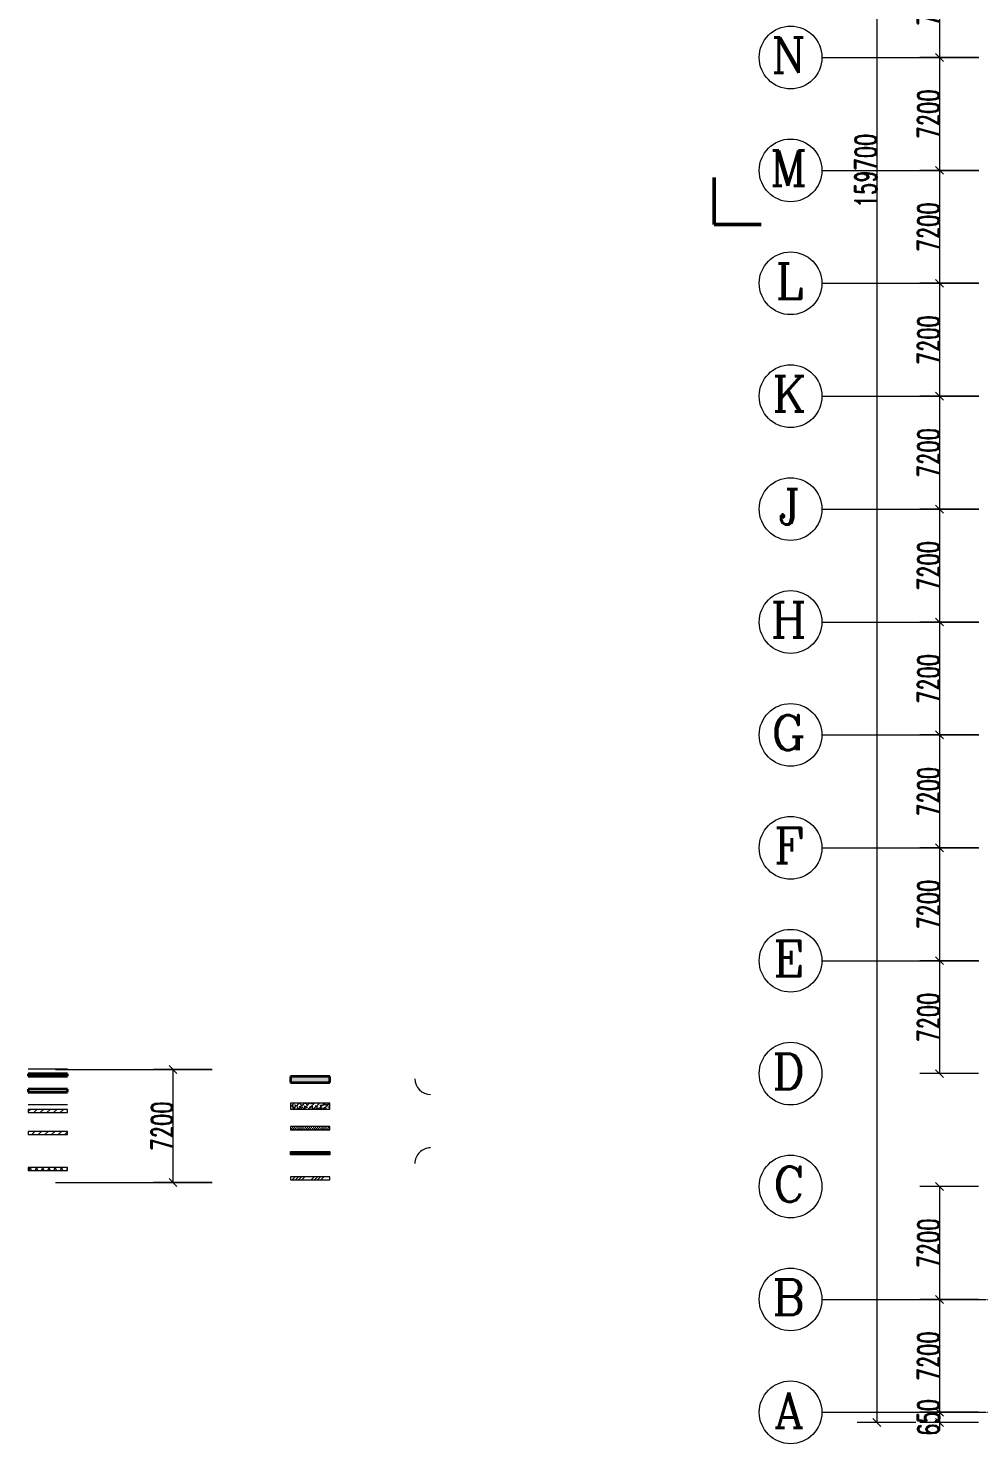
# Model space of a CAD drawing. Header units: millimetres. Extents: x -76632 to 443185, y -33181 to 192400.
# Drawn here: x -76632 to -16000, y -2000 to 88261 of the extents above; entities that cross this region are included whole.
import ezdxf

# ---------------------------------------------------------------- set-up
doc = ezdxf.new("R2010")
doc.units = ezdxf.units.MM
doc.linetypes.add('轴网线', pattern=[22.04, 18.38, -1.83, 0, -1.83])
doc.layers.get('0').update_dxf_attribs({"color": 8})
doc.layers.get('Defpoints').update_dxf_attribs({"color": 8})
for name, color, linetype, lineweight in [('A-ANNO-DIMS', 8, 'Continuous', 9), ('A-DETL', 8, 'Continuous', 18), ('A-DETL-GENF', 8, 'Continuous', 18), ('A-DETL-THIN', 8, 'Continuous', 5), ('A-DETL-WIDE', 8, 'Continuous', 50), ('S-GRID', 8, 'Continuous', 9), ('S-GRID-IDEN', 8, 'Continuous', 9)]:
    doc.layers.add(name, color=color, linetype=linetype, lineweight=lineweight)
doc.styles.add('RomanC', font='romanc__.ttf', dxfattribs={"height": 2250})
doc.styles.add('RomanD_4', font='romand__.ttf', dxfattribs={"width": 0.65, "height": 1400})
doc.dimstyles.new('第一_二道尺寸线', dxfattribs={"dimscale": 304.8, "dimtxt": 1405.004626, "dimasz": 1.64042, "dimexe": 4.10105, "dimexo": 0.0625, "dimgap": 0, "dimtad": 1, "dimdec": 0, "dimzin": 0, "dimdsep": 46, "dimtxsty": 'RomanD_4', "dimblk1": 'OBLIQUE', "dimblk2": 'OBLIQUE', "dimsah": 1, "dimcen": 0.09, "dimazin": 0, "dimtfac": 1, "dimtdec": 4, "dimtix": 1, "dimtmove": 0, "dimatfit": 3, "dimfxl": 8.2021, "dimfxlon": 1, "dimtvp": 1, "dimtolj": 1, "dimtzin": 0, "dimlwd": 18, "dimlwe": 18, "dimarcsym": 2})
pattern_1 = [(45, (-48901.02, 261.87), (-212.132, 212.132), [])]

# ---------------------------------------------------------------- blocks, each defined once
blk = doc.blocks.new('轴网 - 宽度系数 1_0-670626-LAY-1F-1_500-A')
at = {"layer": 'S-GRID-IDEN'}
blk.add_circle((0, 0), 4, dxfattribs=at)
blk = doc.blocks.new('_Oblique')
at = {"color": 0, "linetype": 'ByBlock', "lineweight": -2}
blk.add_line((-0.5, -0.5), (0.5, 0.5), dxfattribs=at)
blk = doc.blocks.new('*D1618')
at = {"layer": 'A-ANNO-DIMS', "color": 0, "lineweight": 18, "transparency": 16777216}
for p, q in [((-16019.05, 93600), (-19750, 93600)), ((-18500, 93600), (-18500, 86400)), ((-16019.05, 86400), (-19750, 86400))]:
    blk.add_line(p, q, dxfattribs=at)
at = {"layer": 'Defpoints', "color": 0, "transparency": 16777216}
for p in [(-16000, 93600), (-18500, 86400), (-16000, 86400)]:
    blk.add_point(p, dxfattribs=at)
at = {"layer": 'A-ANNO-DIMS', "color": 0, "lineweight": 18, "transparency": 16777216, "xscale": 500.0000000000001, "yscale": 500.0000000000001, "zscale": 500.0000000000001}
for p, rotation in [((-18500, 93600), 90), ((-18500, 86400), 270)]:
    blk.add_blockref('_Oblique', p, dxfattribs=dict(at, rotation=rotation))
at = {"layer": 'A-ANNO-DIMS', "color": 0, "lineweight": 18, "transparency": 16777216, "insert": (-19200, 90000), "char_height": 1400, "width": 3890.782, "attachment_point": 5, "rotation": 90, "style": 'RomanD_4'}
blk.add_mtext('\\A1;7200', dxfattribs=at)
blk = doc.blocks.new('*D1619')
at = {"layer": 'A-ANNO-DIMS', "color": 0, "lineweight": 18, "transparency": 16777216}
for p, q in [((-16019.05, 86400), (-19750, 86400)), ((-18500, 86400), (-18500, 79200)), ((-16019.05, 79200), (-19750, 79200))]:
    blk.add_line(p, q, dxfattribs=at)
at = {"layer": 'Defpoints', "color": 0, "transparency": 16777216}
for p in [(-16000, 86400), (-18500, 79200), (-16000, 79200)]:
    blk.add_point(p, dxfattribs=at)
at = {"layer": 'A-ANNO-DIMS', "color": 0, "lineweight": 18, "transparency": 16777216, "xscale": 500.0000000000001, "yscale": 500.0000000000001, "zscale": 500.0000000000001}
for p, rotation in [((-18500, 86400), 90), ((-18500, 79200), 270)]:
    blk.add_blockref('_Oblique', p, dxfattribs=dict(at, rotation=rotation))
at = {"layer": 'A-ANNO-DIMS', "color": 0, "lineweight": 18, "transparency": 16777216, "insert": (-19200, 82800), "char_height": 1400, "width": 3890.782, "attachment_point": 5, "rotation": 90, "style": 'RomanD_4'}
blk.add_mtext('\\A1;7200', dxfattribs=at)
blk = doc.blocks.new('*D1620')
at = {"layer": 'A-ANNO-DIMS', "color": 0, "lineweight": 18, "transparency": 16777216}
for p, q in [((-16019.05, 79200), (-19750, 79200)), ((-18500, 79200), (-18500, 72000)), ((-16019.05, 72000), (-19750, 72000))]:
    blk.add_line(p, q, dxfattribs=at)
at = {"layer": 'Defpoints', "color": 0, "transparency": 16777216}
for p in [(-16000, 79200), (-18500, 72000), (-16000, 72000)]:
    blk.add_point(p, dxfattribs=at)
at = {"layer": 'A-ANNO-DIMS', "color": 0, "lineweight": 18, "transparency": 16777216, "xscale": 500.0000000000001, "yscale": 500.0000000000001, "zscale": 500.0000000000001}
for p, rotation in [((-18500, 79200), 90), ((-18500, 72000), 270)]:
    blk.add_blockref('_Oblique', p, dxfattribs=dict(at, rotation=rotation))
at = {"layer": 'A-ANNO-DIMS', "color": 0, "lineweight": 18, "transparency": 16777216, "insert": (-19200, 75600), "char_height": 1400, "width": 3890.782, "attachment_point": 5, "rotation": 90, "style": 'RomanD_4'}
blk.add_mtext('\\A1;7200', dxfattribs=at)
blk = doc.blocks.new('*D1621')
at = {"layer": 'A-ANNO-DIMS', "color": 0, "lineweight": 18, "transparency": 16777216}
for p, q in [((-16019.05, 72000), (-19750, 72000)), ((-18500, 72000), (-18500, 64800)), ((-16019.05, 64800), (-19750, 64800))]:
    blk.add_line(p, q, dxfattribs=at)
at = {"layer": 'Defpoints', "color": 0, "transparency": 16777216}
for p in [(-16000, 72000), (-18500, 64800), (-16000, 64800)]:
    blk.add_point(p, dxfattribs=at)
at = {"layer": 'A-ANNO-DIMS', "color": 0, "lineweight": 18, "transparency": 16777216, "xscale": 500.0000000000001, "yscale": 500.0000000000001, "zscale": 500.0000000000001}
for p, rotation in [((-18500, 72000), 90), ((-18500, 64800), 270)]:
    blk.add_blockref('_Oblique', p, dxfattribs=dict(at, rotation=rotation))
at = {"layer": 'A-ANNO-DIMS', "color": 0, "lineweight": 18, "transparency": 16777216, "insert": (-19200, 68400), "char_height": 1400, "width": 3890.782, "attachment_point": 5, "rotation": 90, "style": 'RomanD_4'}
blk.add_mtext('\\A1;7200', dxfattribs=at)
blk = doc.blocks.new('*D1622')
at = {"layer": 'A-ANNO-DIMS', "color": 0, "lineweight": 18, "transparency": 16777216}
for p, q in [((-16019.05, 64800), (-19750, 64800)), ((-18500, 64800), (-18500, 57600)), ((-16019.05, 57600), (-19750, 57600))]:
    blk.add_line(p, q, dxfattribs=at)
at = {"layer": 'Defpoints', "color": 0, "transparency": 16777216}
for p in [(-16000, 64800), (-18500, 57600), (-16000, 57600)]:
    blk.add_point(p, dxfattribs=at)
at = {"layer": 'A-ANNO-DIMS', "color": 0, "lineweight": 18, "transparency": 16777216, "xscale": 500.0000000000001, "yscale": 500.0000000000001, "zscale": 500.0000000000001}
for p, rotation in [((-18500, 64800), 90), ((-18500, 57600), 270)]:
    blk.add_blockref('_Oblique', p, dxfattribs=dict(at, rotation=rotation))
at = {"layer": 'A-ANNO-DIMS', "color": 0, "lineweight": 18, "transparency": 16777216, "insert": (-19200, 61200), "char_height": 1400, "width": 3890.782, "attachment_point": 5, "rotation": 90, "style": 'RomanD_4'}
blk.add_mtext('\\A1;7200', dxfattribs=at)
blk = doc.blocks.new('*D1623')
at = {"layer": 'A-ANNO-DIMS', "color": 0, "lineweight": 18, "transparency": 16777216}
for p, q in [((-16019.05, 57600), (-19750, 57600)), ((-18500, 57600), (-18500, 50400)), ((-16019.05, 50400), (-19750, 50400))]:
    blk.add_line(p, q, dxfattribs=at)
at = {"layer": 'Defpoints', "color": 0, "transparency": 16777216}
for p in [(-16000, 57600), (-18500, 50400), (-16000, 50400)]:
    blk.add_point(p, dxfattribs=at)
at = {"layer": 'A-ANNO-DIMS', "color": 0, "lineweight": 18, "transparency": 16777216, "xscale": 500.0000000000001, "yscale": 500.0000000000001, "zscale": 500.0000000000001}
for p, rotation in [((-18500, 57600), 90), ((-18500, 50400), 270)]:
    blk.add_blockref('_Oblique', p, dxfattribs=dict(at, rotation=rotation))
at = {"layer": 'A-ANNO-DIMS', "color": 0, "lineweight": 18, "transparency": 16777216, "insert": (-19200, 54000), "char_height": 1400, "width": 3890.782, "attachment_point": 5, "rotation": 90, "style": 'RomanD_4'}
blk.add_mtext('\\A1;7200', dxfattribs=at)
blk = doc.blocks.new('*D1606')
at = {"layer": 'A-ANNO-DIMS', "color": 0, "lineweight": 18, "transparency": 16777216}
for p, q in [((-16019.05, 50400), (-19750, 50400)), ((-18500, 50400), (-18500, 43200)), ((-16019.05, 43200), (-19750, 43200))]:
    blk.add_line(p, q, dxfattribs=at)
at = {"layer": 'Defpoints', "color": 0, "transparency": 16777216}
for p in [(-16000, 50400), (-18500, 43200), (-16000, 43200)]:
    blk.add_point(p, dxfattribs=at)
at = {"layer": 'A-ANNO-DIMS', "color": 0, "lineweight": 18, "transparency": 16777216, "xscale": 500.0000000000001, "yscale": 500.0000000000001, "zscale": 500.0000000000001}
for p, rotation in [((-18500, 50400), 90), ((-18500, 43200), 270)]:
    blk.add_blockref('_Oblique', p, dxfattribs=dict(at, rotation=rotation))
at = {"layer": 'A-ANNO-DIMS', "color": 0, "lineweight": 18, "transparency": 16777216, "insert": (-19200, 46800), "char_height": 1400, "width": 3890.782, "attachment_point": 5, "rotation": 90, "style": 'RomanD_4'}
blk.add_mtext('\\A1;7200', dxfattribs=at)
blk = doc.blocks.new('*D1607')
at = {"layer": 'A-ANNO-DIMS', "color": 0, "lineweight": 18, "transparency": 16777216}
for p, q in [((-16019.05, 43200), (-19750, 43200)), ((-18500, 43200), (-18500, 36000)), ((-16019.05, 36000), (-19750, 36000))]:
    blk.add_line(p, q, dxfattribs=at)
at = {"layer": 'Defpoints', "color": 0, "transparency": 16777216}
for p in [(-16000, 43200), (-18500, 36000), (-16000, 36000)]:
    blk.add_point(p, dxfattribs=at)
at = {"layer": 'A-ANNO-DIMS', "color": 0, "lineweight": 18, "transparency": 16777216, "xscale": 500.0000000000001, "yscale": 500.0000000000001, "zscale": 500.0000000000001}
for p, rotation in [((-18500, 43200), 90), ((-18500, 36000), 270)]:
    blk.add_blockref('_Oblique', p, dxfattribs=dict(at, rotation=rotation))
at = {"layer": 'A-ANNO-DIMS', "color": 0, "lineweight": 18, "transparency": 16777216, "insert": (-19200, 39600), "char_height": 1400, "width": 3890.782, "attachment_point": 5, "rotation": 90, "style": 'RomanD_4'}
blk.add_mtext('\\A1;7200', dxfattribs=at)
blk = doc.blocks.new('*D1608')
at = {"layer": 'A-ANNO-DIMS', "color": 0, "lineweight": 18, "transparency": 16777216}
for p, q in [((-16019.05, 36000), (-19750, 36000)), ((-18500, 36000), (-18500, 28800)), ((-16019.05, 28800), (-19750, 28800))]:
    blk.add_line(p, q, dxfattribs=at)
at = {"layer": 'Defpoints', "color": 0, "transparency": 16777216}
for p in [(-16000, 36000), (-18500, 28800), (-16000, 28800)]:
    blk.add_point(p, dxfattribs=at)
at = {"layer": 'A-ANNO-DIMS', "color": 0, "lineweight": 18, "transparency": 16777216, "xscale": 500.0000000000001, "yscale": 500.0000000000001, "zscale": 500.0000000000001}
for p, rotation in [((-18500, 36000), 90), ((-18500, 28800), 270)]:
    blk.add_blockref('_Oblique', p, dxfattribs=dict(at, rotation=rotation))
at = {"layer": 'A-ANNO-DIMS', "color": 0, "lineweight": 18, "transparency": 16777216, "insert": (-19200, 32400), "char_height": 1400, "width": 3890.782, "attachment_point": 5, "rotation": 90, "style": 'RomanD_4'}
blk.add_mtext('\\A1;7200', dxfattribs=at)
blk = doc.blocks.new('*D1609')
at = {"layer": 'A-ANNO-DIMS', "color": 0, "lineweight": 18, "transparency": 16777216}
for p, q in [((-16019.05, 28800), (-19750, 28800)), ((-18500, 28800), (-18500, 21600)), ((-16019.05, 21600), (-19750, 21600))]:
    blk.add_line(p, q, dxfattribs=at)
at = {"layer": 'Defpoints', "color": 0, "transparency": 16777216}
for p in [(-16000, 28800), (-18500, 21600), (-16000, 21600)]:
    blk.add_point(p, dxfattribs=at)
at = {"layer": 'A-ANNO-DIMS', "color": 0, "lineweight": 18, "transparency": 16777216, "xscale": 500.0000000000001, "yscale": 500.0000000000001, "zscale": 500.0000000000001}
for p, rotation in [((-18500, 28800), 90), ((-18500, 21600), 270)]:
    blk.add_blockref('_Oblique', p, dxfattribs=dict(at, rotation=rotation))
at = {"layer": 'A-ANNO-DIMS', "color": 0, "lineweight": 18, "transparency": 16777216, "insert": (-19200, 25200), "char_height": 1400, "width": 3890.782, "attachment_point": 5, "rotation": 90, "style": 'RomanD_4'}
blk.add_mtext('\\A1;7200', dxfattribs=at)
blk = doc.blocks.new('*D1610')
at = {"layer": 'A-ANNO-DIMS', "color": 0, "lineweight": 18, "transparency": 16777216}
for p, q in [((-64920, 21862), (-68651, 21862)), ((-67401, 21862), (-67401, 14662)), ((-64920, 14662), (-68651, 14662))]:
    blk.add_line(p, q, dxfattribs=at)
at = {"layer": 'Defpoints', "color": 0, "transparency": 16777216}
for p in [(-64901, 21862), (-67401, 14662), (-64901, 14662)]:
    blk.add_point(p, dxfattribs=at)
at = {"layer": 'A-ANNO-DIMS', "color": 0, "lineweight": 18, "transparency": 16777216, "xscale": 500.0000000000001, "yscale": 500.0000000000001, "zscale": 500.0000000000001}
for p, rotation in [((-67401, 21862), 90), ((-67401, 14662), 270)]:
    blk.add_blockref('_Oblique', p, dxfattribs=dict(at, rotation=rotation))
at = {"layer": 'A-ANNO-DIMS', "color": 0, "lineweight": 18, "transparency": 16777216, "insert": (-68101, 18262), "char_height": 1400, "width": 3890.78, "attachment_point": 5, "rotation": 90, "style": 'RomanD_4'}
blk.add_mtext('\\A1;7200', dxfattribs=at)
blk = doc.blocks.new('*D1611')
at = {"layer": 'A-ANNO-DIMS', "color": 0, "lineweight": 18, "transparency": 16777216}
for p, q in [((-16019.05, 14400), (-19750, 14400)), ((-18500, 14400), (-18500, 7200)), ((-16019.05, 7200), (-19750, 7200))]:
    blk.add_line(p, q, dxfattribs=at)
at = {"layer": 'Defpoints', "color": 0, "transparency": 16777216}
for p in [(-16000, 14400), (-18500, 7200), (-16000, 7200)]:
    blk.add_point(p, dxfattribs=at)
at = {"layer": 'A-ANNO-DIMS', "color": 0, "lineweight": 18, "transparency": 16777216, "xscale": 500.0000000000001, "yscale": 500.0000000000001, "zscale": 500.0000000000001}
for p, rotation in [((-18500, 14400), 90), ((-18500, 7200), 270)]:
    blk.add_blockref('_Oblique', p, dxfattribs=dict(at, rotation=rotation))
at = {"layer": 'A-ANNO-DIMS', "color": 0, "lineweight": 18, "transparency": 16777216, "insert": (-19200, 10800), "char_height": 1400, "width": 3890.782, "attachment_point": 5, "rotation": 90, "style": 'RomanD_4'}
blk.add_mtext('\\A1;7200', dxfattribs=at)
blk = doc.blocks.new('*D1612')
at = {"layer": 'A-ANNO-DIMS', "color": 0, "lineweight": 18, "transparency": 16777216}
for p, q in [((-16019.05, 7200), (-19750, 7200)), ((-18500, 7200), (-18500, 0)), ((-16019.05, 0), (-19750, 0))]:
    blk.add_line(p, q, dxfattribs=at)
at = {"layer": 'Defpoints', "color": 0, "transparency": 16777216}
for p in [(-16000, 7200), (-18500, 0), (-16000, 0)]:
    blk.add_point(p, dxfattribs=at)
at = {"layer": 'A-ANNO-DIMS', "color": 0, "lineweight": 18, "transparency": 16777216, "xscale": 500.0000000000001, "yscale": 500.0000000000001, "zscale": 500.0000000000001}
for p, rotation in [((-18500, 7200), 90), ((-18500, 0), 270)]:
    blk.add_blockref('_Oblique', p, dxfattribs=dict(at, rotation=rotation))
at = {"layer": 'A-ANNO-DIMS', "color": 0, "lineweight": 18, "transparency": 16777216, "insert": (-19200, 3600), "char_height": 1400, "width": 3890.782, "attachment_point": 5, "rotation": 90, "style": 'RomanD_4'}
blk.add_mtext('\\A1;7200', dxfattribs=at)
blk = doc.blocks.new('*D1613')
at = {"layer": 'A-ANNO-DIMS', "color": 0, "lineweight": 18, "transparency": 16777216}
for p, q in [((-18500, 0), (-18500, 500)), ((-16019.05, 0), (-19750, 0)), ((-16019.05, -650), (-19750, -650)), ((-18500, 0), (-18500, -650)), ((-18500, -650), (-18500, -1150))]:
    blk.add_line(p, q, dxfattribs=at)
at = {"layer": 'Defpoints', "color": 0, "transparency": 16777216}
for p in [(-18500, -650), (-16000, 0), (-16000, -650)]:
    blk.add_point(p, dxfattribs=at)
at = {"layer": 'A-ANNO-DIMS', "color": 0, "lineweight": 18, "transparency": 16777216, "xscale": 500.0000000000001, "yscale": 500.0000000000001, "zscale": 500.0000000000001}
for p, rotation in [((-18500, 0), 270), ((-18500, -650), 90)]:
    blk.add_blockref('_Oblique', p, dxfattribs=dict(at, rotation=rotation))
at = {"layer": 'A-ANNO-DIMS', "color": 0, "lineweight": 18, "transparency": 16777216, "insert": (-19200, -325), "char_height": 1400, "width": 2918.0865, "attachment_point": 5, "rotation": 90, "style": 'RomanD_4'}
blk.add_mtext('\\A1;650', dxfattribs=at)
blk = doc.blocks.new('*D1552')
at = {"layer": 'A-ANNO-DIMS', "color": 0, "lineweight": 18, "transparency": 16777216}
for p, q in [((-20019.05, 159050), (-23750, 159050)), ((-22500, 159050), (-22500, -650)), ((-20019.05, -650), (-23750, -650))]:
    blk.add_line(p, q, dxfattribs=at)
at = {"layer": 'Defpoints', "color": 0, "transparency": 16777216}
for p in [(-20000, 159050), (-22500, -650), (-20000, -650)]:
    blk.add_point(p, dxfattribs=at)
at = {"layer": 'A-ANNO-DIMS', "color": 0, "lineweight": 18, "transparency": 16777216, "xscale": 500.0000000000001, "yscale": 500.0000000000001, "zscale": 500.0000000000001}
for p, rotation in [((-22500, 159050), 90), ((-22500, -650), 270)]:
    blk.add_blockref('_Oblique', p, dxfattribs=dict(at, rotation=rotation))
at = {"layer": 'A-ANNO-DIMS', "color": 0, "lineweight": 18, "transparency": 16777216, "insert": (-23200, 79200), "char_height": 1400, "width": 5836.1731, "attachment_point": 5, "rotation": 90, "style": 'RomanD_4'}
blk.add_mtext('\\A1;159700', dxfattribs=at)

msp = doc.modelspace()

# ---------------------------------------------------------------- hatches: boundary and pattern name
at = {"layer": 'A-DETL-GENF', "lineweight": 15, "transparency": 33554687}
h = msp.add_hatch(dxfattribs=at)
h.set_pattern_fill('FP_2', color=256, style=0, pattern_type=2)
h.set_pattern_definition([(45, (-48901, 261.87), (-424.264, 424.264), []), (135, (-48901, 261.87), (-424.264, -424.264), [])])
h.paths.add_polyline_path([(-74131.7, 21444.1), (-74131.7, 21594.1), (-76631.7, 21594.1), (-76631.7, 21444.1)], flags=0)
at = {"layer": 'A-DETL-GENF', "transparency": 33554687}
msp.add_hatch(color=256, dxfattribs=at).paths.add_polyline_path([(-57401.6, 21024.8), (-57401.6, 21424.8), (-59901.6, 21424.8), (-59901.6, 21024.8)], flags=0)
at = {"layer": 'A-DETL-GENF', "lineweight": 15, "transparency": 33554687}
h = msp.add_hatch(dxfattribs=at)
h.set_pattern_fill('FP_3', color=256, style=0, pattern_type=2)
h.set_pattern_definition(pattern_1)
h.paths.add_polyline_path([(-74131.7, 19119.1), (-74131.7, 19319.1), (-76631.7, 19319.1), (-76631.7, 19119.1)], flags=0)
h = msp.add_hatch(dxfattribs=at)
h.set_pattern_fill('FP_8', color=256, style=0, pattern_type=2)
h.set_pattern_definition([(45, (-46170.95, 567.55), (-161.6446, 161.6446), []), (50, (-46170.95, 567.55), (409.9143, -35.863), [42.863, -471.488]), (355, (-46170.95, 567.55), (-79.2964, 429.878), [34.29, -377.19]), (100.451, (-46136.8, 564.56), (330.621, 394.0124), [36.428, -400.703]), (46.184, (-46170.95, 681.85), (609.928, -94.596), [64.294, -707.231]), (96.636, (-46120.1, 673.97), (534.156, 556.713), [54.641, -601.054]), (351.184, (-46170.95, 681.85), (534.162, 556.707), [51.435, -565.785]), (21, (-46113.8, 653.27), (341.1323, -230.097), [42.862, -471.487]), (326, (-46113.8, 653.27), (139.055, 414.4234), [34.29, -377.19]), (71.451, (-46085.38, 634.1), (480.189, 184.323), [36.428, -400.703]), (37.5, (-46170.95, 567.55), (6.949, 190.2485), [5.029, -367.589, 5.029, -377.876, -378.619]), (37.5, (-46170.95, 567.55), (6.949, 190.2485), [-755.523, 5.029, -373.59]), (7.5, (-46170.95, 567.55), (150.3438, 225.4062), [5.029, -213.284, 5.029, -359.016, -144.304]), (7.5, (-46170.95, 567.55), (150.3438, 225.4062), [-582.358, 5.029, -139.275]), (327.5, (-46298.4, 567.55), (305.0794, -12.8897), [5.029, -137.846, 5.029, -440.741, -591.502]), (327.5, (-46298.4, 567.55), (305.0794, -12.8897), [-588.645, 5.029, -586.473]), (317.5, (-46355.55, 567.55), (333.291, 57.2104), [5.029, -180.708, 5.029, -291.008, -420.053]), (317.5, (-46355.55, 567.55), (333.291, 57.2104), [-481.775, 5.029, -415.023])])
h.paths.add_polyline_path([(-57401.6, 19324.8), (-57401.6, 19724.7), (-59901.6, 19724.7), (-59901.6, 19324.8)], flags=0)
h = msp.add_hatch(dxfattribs=at)
h.set_pattern_fill('FP_4', color=256, style=0, pattern_type=2)
h.set_pattern_definition([(0, (-46170.953, 567.55), (66.675, 66.675), [33.337, -100.012]), (90, (-46154.284, 550.88), (-66.675, 66.675), [33.337, -100.012])])
h.paths.add_polyline_path([(-57401.6, 18024.8), (-57401.6, 18224.8), (-59901.6, 18224.8), (-59901.6, 18024.8)], flags=0)
h = msp.add_hatch(dxfattribs=at)
h.set_pattern_fill('FP_3', color=256, style=0, pattern_type=2)
h.set_pattern_definition(pattern_1)
h.paths.add_polyline_path([(-74131.7, 17719.1), (-74131.7, 17919.1), (-76631.7, 17919.1), (-76631.7, 17719.1)], flags=0)
h = msp.add_hatch(dxfattribs=at)
h.set_pattern_fill('FP_7', color=256, style=0, pattern_type=2)
h.set_pattern_definition([(0, (-46170.95, 567.55), (0, 238.125), []), (60, (-46170.95, 567.55), (-206.2223, 119.0625), []), (120, (-46170.95, 567.55), (-206.2223, -119.0625), [])])
h.paths.add_polyline_path([(-57401.6, 16454.8), (-57401.6, 16594.8), (-59901.6, 16594.8), (-59901.6, 16454.8)], flags=0)
h = msp.add_hatch(dxfattribs=at)
h.set_pattern_fill('FP_1', color=256, style=0, pattern_type=2)
h.set_pattern_definition([(45, (-50783.23, 162895.6), (0, 400.0004), [106.066, -1025.305]), (135, (-50708.23, 162820.6), (3e-14, 400.0004), [106.066, -1025.305]), (45, (-50708.23, 162820.6), (0, 400.0004), [106.066, -1025.305]), (135, (-50633.23, 162895.6), (3e-14, 400.0004), [106.066, -1025.305]), (45, (-50383.23, 162895.6), (0, 400.0004), [106.066, -1025.305]), (135, (-50308.23, 162820.6), (3e-14, 400.0004), [106.066, -1025.305]), (45, (-50308.23, 162820.6), (0, 400.0004), [106.066, -1025.305]), (135, (-50233.23, 162895.6), (3e-14, 400.0004), [106.066, -1025.305]), (45, (-50983.23, 162695.6), (0, 400.0004), [106.066, -1025.305]), (135, (-50908.23, 162620.6), (3e-14, 400.0004), [106.066, -1025.305]), (45, (-50908.23, 162620.6), (0, 400.0004), [106.066, -1025.305]), (135, (-50833.23, 162695.6), (3e-14, 400.0004), [106.066, -1025.305]), (45, (-50583.23, 162695.6), (0, 400.0004), [106.066, -1025.305]), (135, (-50508.23, 162620.6), (3e-14, 400.0004), [106.066, -1025.305]), (45, (-50508.23, 162620.6), (0, 400.0004), [106.066, -1025.305]), (135, (-50433.23, 162695.6), (3e-14, 400.0004), [106.066, -1025.305]), (45, (-50183.23, 162695.6), (0, 400.0004), [106.066, -1025.305]), (135, (-50108.23, 162620.6), (3e-14, 400.0004), [106.066, -1025.305]), (45, (-50108.23, 162620.6), (0, 400.0004), [106.066, -1025.305]), (135, (-50033.23, 162695.6), (3e-14, 400.0004), [106.066, -1025.305])])
h.paths.add_polyline_path([(-74131.7, 15419.1), (-74131.7, 15619.1), (-76631.7, 15619.1), (-76631.7, 15419.1)], flags=0)
h = msp.add_hatch(dxfattribs=at)
h.set_pattern_fill('FP_6', color=256, style=0, pattern_type=2)
h.set_pattern_definition([(45, (-46170.95, 567.55), (-606.167, 606.167), []), (45, (-45968.9, 567.55), (-606.167, 606.167), []), (45, (-45766.8, 567.55), (-606.167, 606.167), []), (45, (-45564.8, 567.55), (-606.167, 606.167), [])])
h.paths.add_polyline_path([(-57401.6, 14824.8), (-57401.6, 15024.8), (-59901.6, 15024.8), (-59901.6, 14824.8)], flags=0)

# ---------------------------------------------------------------- linework, layer by layer
at = {"layer": 'A-DETL', "lineweight": 15, "transparency": 33554687}
for p, q in [((-74131.7, 21894.1), (-76631.7, 21894.1)), ((-74131.7, 19619.1), (-76631.7, 19619.1)), ((-74131.7, 19319.1), (-76631.7, 19319.1)), ((-76631.7, 19319.1), (-76631.7, 19119.1)), ((-76631.7, 19119.1), (-74131.7, 19119.1)), ((-74131.7, 19119.1), (-74131.7, 19319.1)), ((-57401.6, 19724.7), (-59901.6, 19724.7)), ((-59901.6, 19724.7), (-59901.6, 19324.8)), ((-59901.6, 19324.8), (-57401.6, 19324.8)), ((-57401.6, 19324.8), (-57401.6, 19724.7)), ((-57401.6, 18224.8), (-59901.6, 18224.8)), ((-59901.6, 18224.8), (-59901.6, 18024.8)), ((-57401.6, 18024.8), (-57401.6, 18224.8)), ((-74131.7, 17919.1), (-76631.7, 17919.1)), ((-76631.7, 17919.1), (-76631.7, 17719.1)), ((-76631.7, 17719.1), (-74131.7, 17719.1)), ((-74131.7, 17719.1), (-74131.7, 17919.1)), ((-59901.6, 18024.8), (-57401.6, 18024.8)), ((-59901.6, 16424.8), (-59901.6, 16624.8)), ((-59901.6, 16624.8), (-57401.6, 16624.8)), ((-57401.6, 16594.8), (-59901.6, 16594.8)), ((-59901.6, 16594.8), (-59901.6, 16454.8)), ((-59901.6, 16454.8), (-57401.6, 16454.8)), ((-57401.6, 16424.8), (-59901.6, 16424.8)), ((-57401.6, 16624.8), (-57401.6, 16424.8)), ((-57401.6, 16454.8), (-57401.6, 16594.8)), ((-74131.7, 15619.1), (-76631.7, 15619.1)), ((-76631.7, 15619.1), (-76631.7, 15419.1)), ((-76631.7, 15419.1), (-74131.7, 15419.1)), ((-74131.7, 15419.1), (-74131.7, 15619.1)), ((-57401.6, 15024.8), (-59901.6, 15024.8)), ((-59901.6, 15024.8), (-59901.6, 14824.8)), ((-59901.6, 14824.8), (-57401.6, 14824.8)), ((-57401.6, 14824.8), (-57401.6, 15024.8))]:
    msp.add_line(p, q, dxfattribs=at)
at = {"layer": 'A-DETL', "lineweight": 35, "transparency": 33554687}
for p, q in [((-74131.7, 21594.1), (-76631.7, 21594.1)), ((-76631.7, 21594.1), (-76631.7, 21444.1)), ((-76631.7, 21444.1), (-74131.7, 21444.1)), ((-74131.7, 21444.1), (-74131.7, 21594.1)), ((-57401.6, 21424.8), (-59901.6, 21424.8)), ((-59901.6, 21424.8), (-59901.6, 21024.8)), ((-59901.6, 21024.8), (-57401.6, 21024.8)), ((-57401.6, 21024.8), (-57401.6, 21424.8)), ((-74131.7, 20619.1), (-76631.7, 20619.1)), ((-76631.7, 20619.1), (-76631.7, 20419.1)), ((-76631.7, 20419.1), (-74131.7, 20419.1)), ((-74131.7, 20419.1), (-74131.7, 20619.1))]:
    msp.add_line(p, q, dxfattribs=at)
at = {"layer": 'A-DETL-THIN', "transparency": 33554687}
for centre, start, end in [((-50971, 21267.5), 180, 270), ((-50970.9, 15867.5), 90, 180.000924)]:
    msp.add_arc(centre, 1000, start, end, dxfattribs=at)
at = {"layer": 'A-DETL-WIDE', "transparency": 33554687}
for p, q in [((-32885.8, 75744.2), (-32885.8, 78744.2)), ((-29885.8, 75744.2), (-32885.8, 75744.2))]:
    msp.add_line(p, q, dxfattribs=at)
at = {"layer": 'S-GRID', "transparency": 33554687}
for p, q in [((-26000, 86400), (-16000, 86400)), ((-26000, 79200), (-16000, 79200)), ((-26000, 72000), (-16000, 72000)), ((-26000, 64800), (-16000, 64800)), ((-26000, 57600), (-16000, 57600)), ((-26000, 50400), (-16000, 50400)), ((-26000, 43200), (-16000, 43200)), ((-26000, 36000), (-16000, 36000)), ((-26000, 28800), (-16000, 28800)), ((-74901, 21861.9), (-64901, 21861.9)), ((-74901, 14661.9), (-64901, 14661.9)), ((-26000, 7200), (-16000, 7200)), ((-26000, 0), (-16000, 0))]:
    msp.add_line(p, q, dxfattribs=at)
at = {"layer": 'S-GRID', "linetype": '轴网线', "transparency": 33554687}
for p, q in [((-16000, 7200), (308800, 7200)), ((-16000, 0), (308800, 0))]:
    msp.add_line(p, q, dxfattribs=at)

# ---------------------------------------------------------------- block references
at = {"layer": 'S-GRID-IDEN', "transparency": 33554687, "xscale": 499.9999999999995, "yscale": 499.9999999999995, "zscale": 499.9999999999995, "rotation": 270}
for p in [(-28000, 86400), (-28000, 79200), (-28000, 72000), (-28000, 64800), (-28000, 57600), (-28000, 50400), (-28000, 43200), (-28000, 36000), (-28000, 28800), (-28000, 21600), (-28000, 14400), (-28000, 7200), (-28000, 0)]:
    msp.add_blockref('轴网 - 宽度系数 1_0-670626-LAY-1F-1_500-A', p, dxfattribs=at)

# ---------------------------------------------------------------- texts
at = {"layer": 'S-GRID-IDEN', "transparency": 33554687, "char_height": 2250, "attachment_point": 1, "style": 'RomanC'}
for s, insert, width in [('\\fRomanC|b0|i0|c134|p2|;N', (-29234, 87667), 2966.244), ('\\fRomanC|b0|i0|c134|p2|;M', (-29334, 80467), 3206.75), ('\\fRomanC|b0|i0|c134|p2|;L', (-28969, 73267), 2324.894), ('\\fRomanC|b0|i0|c134|p2|;K', (-29184, 66067), 2845.991), ('\\fRomanC|b0|i0|c134|p2|;J', (-28804, 58867), 1924.05), ('\\fRomanC|b0|i0|c134|p2|;H', (-29284, 51667), 3086.497), ('\\fRomanC|b0|i0|c134|p2|;G', (-29234, 44467), 2966.244), ('\\fRomanC|b0|i0|c134|p2|;F', (-29069, 37267), 2565.4), ('\\fRomanC|b0|i0|c134|p2|;E', (-29119, 30067), 2685.653), ('\\fRomanC|b0|i0|c134|p2|;D', (-29184, 22867), 2845.991), ('\\fRomanC|b0|i0|c134|p2|;C', (-29119, 15667), 2685.653), ('\\fRomanC|b0|i0|c134|p2|;B', (-29184, 8467), 2845.991), ('\\fRomanC|b0|i0|c134|p2|;A', (-29069, 1267), 2565.4)]:
    msp.add_mtext(s, dxfattribs=dict(at, insert=insert, width=width))

# ---------------------------------------------------------------- dimensions: what is measured, and where the dimension line sits
at = {"layer": 'A-ANNO-DIMS', "lineweight": 18, "transparency": 33554687}
for base, p1, p2, override, picture, middle in [((-22500, -650), (-20000, 159050), (-20000, -650), {"dimpost": '<>', "dimfxl": 159700}, '*D1552', (-23200, 79200)), ((-18500, 86400), (-16000, 93600), (-16000, 86400), {"dimpost": '<>', "dimfxl": 7200}, '*D1618', (-19200, 90000)), ((-18500, 79200), (-16000, 86400), (-16000, 79200), {"dimpost": '<>', "dimfxl": 7200}, '*D1619', (-19200, 82800)), ((-18500, 72000), (-16000, 79200), (-16000, 72000), {"dimpost": '<>', "dimfxl": 7200}, '*D1620', (-19200, 75600)), ((-18500, 64800), (-16000, 72000), (-16000, 64800), {"dimpost": '<>', "dimfxl": 7200}, '*D1621', (-19200, 68400)), ((-18500, 57600), (-16000, 64800), (-16000, 57600), {"dimpost": '<>', "dimfxl": 7200}, '*D1622', (-19200, 61200)), ((-18500, 50400), (-16000, 57600), (-16000, 50400), {"dimpost": '<>', "dimfxl": 7200}, '*D1623', (-19200, 54000)), ((-18500, 43200), (-16000, 50400), (-16000, 43200), {"dimpost": '<>', "dimfxl": 7200}, '*D1606', (-19200, 46800)), ((-18500, 36000), (-16000, 43200), (-16000, 36000), {"dimpost": '<>', "dimfxl": 7200}, '*D1607', (-19200, 39600)), ((-18500, 28800), (-16000, 36000), (-16000, 28800), {"dimpost": '<>', "dimfxl": 7200}, '*D1608', (-19200, 32400)), ((-18500, 21600), (-16000, 28800), (-16000, 21600), {"dimpost": '<>', "dimfxl": 7200}, '*D1609', (-19200, 25200)), ((-67401, 14661.9), (-64901, 21861.9), (-64901, 14661.9), {"dimpost": '<>', "dimfxl": 7200}, '*D1610', (-68101, 18261.9)), ((-18500, 7200), (-16000, 14400), (-16000, 7200), {"dimpost": '<>', "dimfxl": 7200}, '*D1611', (-19200, 10800)), ((-18500, 0), (-16000, 7200), (-16000, 0), {"dimpost": '<>', "dimfxl": 7200}, '*D1612', (-19200, 3600)), ((-18500, -650), (-16000, 0), (-16000, -650), {"dimpost": '<>', "dimfxl": 650}, '*D1613', (-19200, -325))]:
    dim = msp.add_linear_dim(base=base, p1=p1, p2=p2, angle=90, dimstyle='第一_二道尺寸线', override=override, dxfattribs=at)
    dim.commit()
    dim.dimension.update_dxf_attribs({"geometry": picture, "text_midpoint": middle})

doc.saveas('drawing.dxf')
